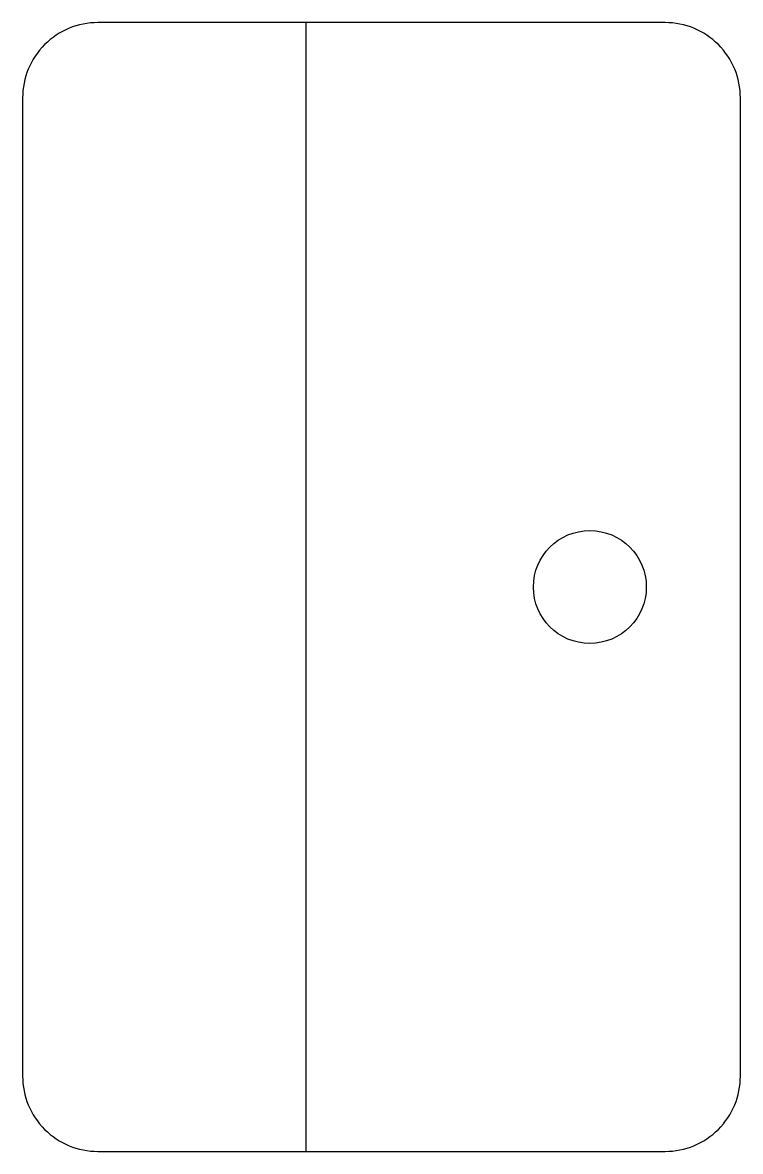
# Model space of a CAD drawing. Extents: x -17 to 21.1, y -30 to 30.
import ezdxf

# ---------------------------------------------------------------- set-up
doc = ezdxf.new("R2010")
doc.units = 0

msp = doc.modelspace()

# ---------------------------------------------------------------- linework, layer by layer
at = {"layer": '1'}
msp.add_lwpolyline([(21.14, 26, 0.414214), (17.14, 30), (-13, 30, 0.414214), (-17, 26), (-17, -26, 0.414214), (-13, -30), (17.14, -30, 0.414214), (21.14, -26)], format="xyb", close=True, dxfattribs=at)
msp.add_circle((13.14, 0), 3, dxfattribs=at)
at = {"layer": '2'}
msp.add_line((-1.93, -30), (-1.93, 30), dxfattribs=at)

doc.saveas('drawing.dxf')
